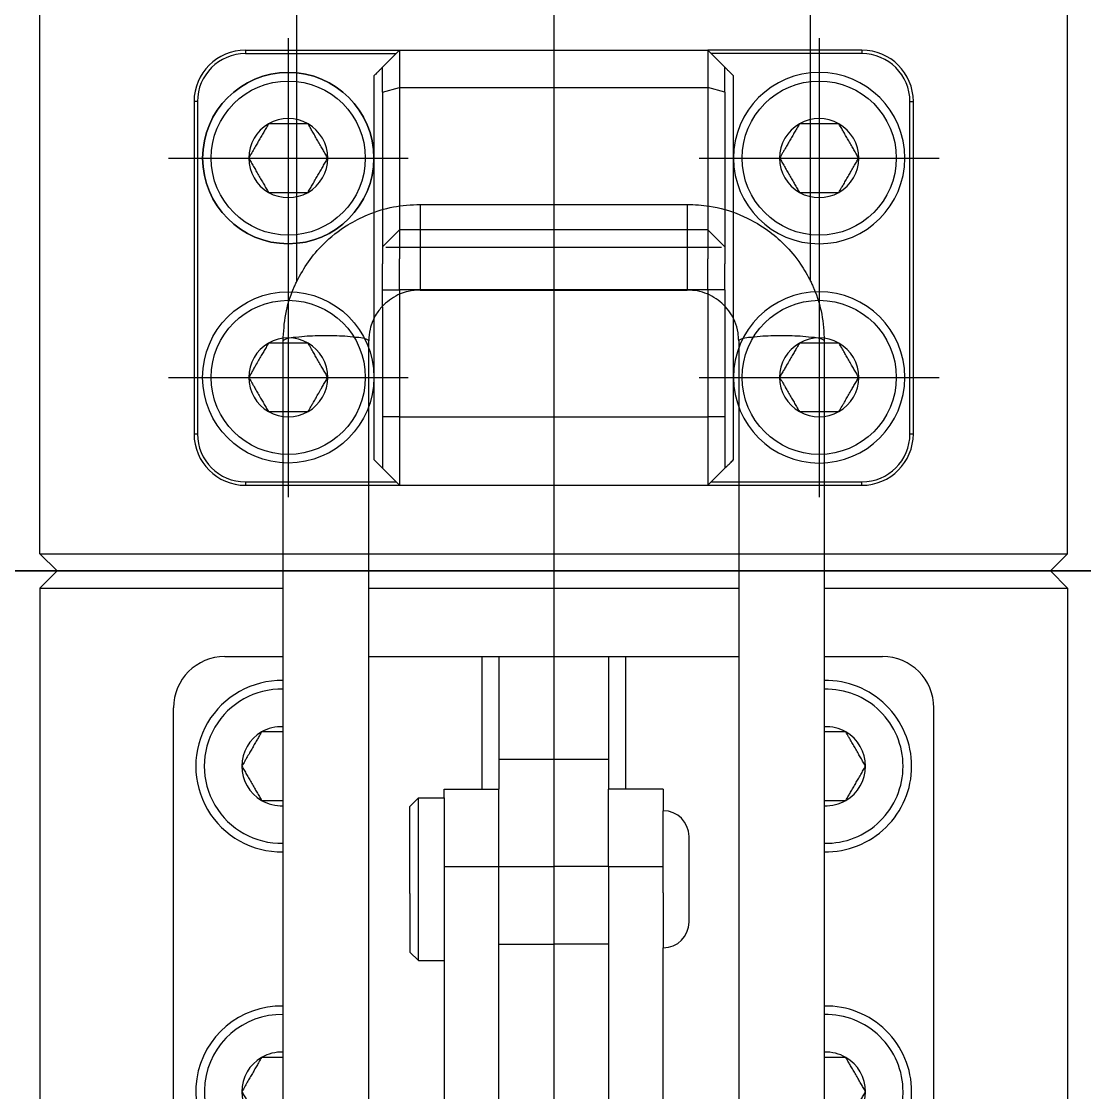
# Model space of a CAD drawing. Header units: millimetres. Extents: x -73584 to -37571, y -61249 to -50748.
# Drawn here: x -50565.4 to -50503.3, y -54391.2 to -54328.7 of the extents above; entities that cross this region are included whole.
import ezdxf

# ---------------------------------------------------------------- set-up
doc = ezdxf.new("R2010")
doc.units = ezdxf.units.MM
doc.header["$LTSCALE"] = 200
doc.linetypes.add('DOT_CENTER', pattern=[14, 12, -1, 0, -1])
doc.layers.add('1', color=7, linetype='Continuous')
doc.layers.add('DIM', color=3, linetype='Continuous')

# ---------------------------------------------------------------- blocks, each defined once
blk = doc.blocks.new('*U93')
at = {"layer": 'DIM', "color": 0}
blk.add_lwpolyline([(-250, -250), (250, -250), (250, 250), (-250, 250)], close=True, dxfattribs=at)
blk = doc.blocks.new('*U94')
at = {"layer": 'DIM', "color": 0, "linetype": 'ByBlock', "lineweight": -2, "transparency": 16777216}
for p in [(4000, 1000), (4000, 500)]:
    blk.add_blockref('*U93', p, dxfattribs=at)
blk = doc.blocks.new('LOW-HEAD-SOCKET-CAP-SCREW_DIN-7984_M6x10_A2-70_STAINLESS-STEEL_4__1', base_point=(-471.1, -40.17))
at = {"color": 7, "linetype": 'Continuous'}
for start, end in [(90, 270), (270, 90)]:
    blk.add_arc((-466.1, -35.17), 5, start, end, dxfattribs=at)
at = {"layer": '1', "color": 1, "linetype": 'DOT_CENTER'}
for p, q in [((-466.1, -28.17), (-466.1, -42.17)), ((-459.1, -35.17), (-473.1, -35.17))]:
    blk.add_line(p, q, dxfattribs=at)
blk = doc.blocks.new('LOW-HEAD-SOCKET-CAP-SCREW_DIN-7984_M6x10_A2-70_STAINLESS-STEEL__2', base_point=(-483.9, -40.17))
at = {"color": 7, "linetype": 'Continuous'}
for start, end in [(90, 270), (270, 90)]:
    blk.add_arc((-478.9, -35.17), 5, start, end, dxfattribs=at)
at = {"layer": '1', "color": 1, "linetype": 'DOT_CENTER'}
for p, q in [((-478.9, -28.17), (-478.9, -42.17)), ((-471.9, -35.17), (-485.9, -35.17))]:
    blk.add_line(p, q, dxfattribs=at)
blk = doc.blocks.new('LOW-HEAD-SOCKET-CAP-SCREW_DIN-7984_M6x10_A2-70_STAINLESS-STEEL_3__3', base_point=(-483.9, -9.17))
at = {"color": 7, "linetype": 'Continuous'}
blk.add_circle((-478.9, -4.17), 5, dxfattribs=at)
at = {"layer": '1', "color": 1, "linetype": 'DOT_CENTER'}
for p, q in [((-478.9, 2.83), (-478.9, -11.17)), ((-471.9, -4.17), (-485.9, -4.17))]:
    blk.add_line(p, q, dxfattribs=at)
blk = doc.blocks.new('LOW-HEAD-SOCKET-CAP-SCREW_DIN-7984_M6x10_A2-70_STAINLESS-STEEL_2__4', base_point=(-471.1, -9.17))
at = {"color": 7, "linetype": 'Continuous'}
blk.add_circle((-466.1, -4.17), 5, dxfattribs=at)
at = {"layer": '1', "color": 1, "linetype": 'DOT_CENTER'}
for p, q in [((-466.1, 2.83), (-466.1, -11.17)), ((-459.1, -4.17), (-473.1, -4.17))]:
    blk.add_line(p, q, dxfattribs=at)
blk = doc.blocks.new('23-D0469-A_CLAMP-HOOK_Absen-M2_9__5', base_point=(-485.2, -40.67))
at = {"color": 7, "linetype": 'Continuous'}
for p, q in [((-462.8, 1.33), (-482.2, 1.33)), ((-485.2, -1.67), (-485.2, -10.67)), ((-459.8, -1.67), (-459.8, -10.67)), ((-474.8, -9.67), (-474.39, -9.67)), ((-474.39, -9.67), (-473.789, -9.67)), ((-473.789, -9.67), (-472.265, -9.67)), ((-471.581, -9.67), (-472.265, -9.67)), ((-471.289, -9.67), (-471.581, -9.67)), ((-471.289, -9.67), (-470.289, -10.67)), ((-485.2, -10.67), (-485.2, -28.67)), ((-473.8, -10.67), (-473.789, -10.67)), ((-473.789, -10.67), (-473.507, -10.67)), ((-473.507, -10.67), (-471.989, -10.67)), ((-470.698, -10.67), (-471.989, -10.67)), ((-470.289, -10.67), (-470.698, -10.67)), ((-470.289, -28.67), (-470.289, -10.67)), ((-459.8, -10.67), (-459.8, -28.67)), ((-485.2, -28.67), (-485.2, -37.67)), ((-473.789, -28.67), (-473.8, -28.67)), ((-473.789, -28.67), (-473.507, -28.67)), ((-473.507, -28.67), (-471.989, -28.67)), ((-470.698, -28.67), (-471.989, -28.67)), ((-471.289, -29.67), (-470.289, -28.67)), ((-470.289, -28.67), (-470.698, -28.67)), ((-459.8, -37.67), (-459.8, -28.67)), ((-474.39, -29.67), (-474.8, -29.67)), ((-473.789, -29.67), (-474.39, -29.67)), ((-473.789, -29.67), (-472.265, -29.67)), ((-471.581, -29.67), (-472.265, -29.67)), ((-471.289, -29.67), (-471.581, -29.67)), ((-482.2, -40.67), (-462.8, -40.67))]:
    blk.add_line(p, q, dxfattribs=at)
at = {"color": 140, "linetype": 'Continuous'}
for p, q in [((-482.2, 1.33), (-482.2, 1.13)), ((-462.8, 1.13), (-462.8, 1.33)), ((-485, -1.67), (-485.2, -1.67)), ((-459.8, -1.67), (-460, -1.67)), ((-485.2, -37.67), (-485, -37.67)), ((-459.8, -37.67), (-460, -37.67)), ((-482.2, -40.47), (-482.2, -40.67)), ((-462.8, -40.47), (-462.8, -40.67))]:
    blk.add_line(p, q, dxfattribs=at)
at = {"color": 7, "linetype": 'Continuous'}
for centre, start, end in [((-482.2, -1.67), 90, 180), ((-462.8, -1.67), 0, 90), ((-482.2, -37.67), 180, 270), ((-462.8, -37.67), 270, 0)]:
    blk.add_arc(centre, 3, start, end, dxfattribs=at)
blk = doc.blocks.new('PH_23-CLAMP-HOOK_2__6', base_point=(-485.2, -40.67))
for name, p in [('LOW-HEAD-SOCKET-CAP-SCREW_DIN-7984_M6x10_A2-70_STAINLESS-STEEL_3__3', (-483.9, -9.17)), ('LOW-HEAD-SOCKET-CAP-SCREW_DIN-7984_M6x10_A2-70_STAINLESS-STEEL_2__4', (-471.1, -9.17)), ('23-D0469-A_CLAMP-HOOK_Absen-M2_9__5', (-485.2, -40.67)), ('LOW-HEAD-SOCKET-CAP-SCREW_DIN-7984_M6x10_A2-70_STAINLESS-STEEL__2', (-483.9, -40.17)), ('LOW-HEAD-SOCKET-CAP-SCREW_DIN-7984_M6x10_A2-70_STAINLESS-STEEL_4__1', (-471.1, -40.17))]:
    blk.add_blockref(name, p)
blk = doc.blocks.new('LOW-HEAD-SOCKET-CAP-SCREW_DIN-7984_M6x10_A2-70_STAINLESS-STEEL_4__8', base_point=(235.305, -113.617))
at = {"color": 7, "linetype": 'Continuous'}
blk.add_line((235.305, -113.617), (244.805, -113.617), dxfattribs=at)
blk = doc.blocks.new('LOW-HEAD-SOCKET-CAP-SCREW_DIN-7984_M6x10_A2-70_STAINLESS-STEEL_3__9', base_point=(493.4, -3.87))
at = {"color": 7, "linetype": 'Continuous'}
blk.add_arc((498.4, -3.77), 5, 358.85401, 181.14599, dxfattribs=at)
blk = doc.blocks.new('LOW-HEAD-SOCKET-CAP-SCREW_DIN-7984_M6x10_A2-70_STAINLESS-STEEL__10', base_point=(493.4, -40.57))
at = {"color": 7, "linetype": 'Continuous'}
for start, end in [(178.85401, 270), (270, 1.14599)]:
    blk.add_arc((498.4, -35.57), 5, start, end, dxfattribs=at)
blk = doc.blocks.new('LOW-HEAD-SOCKET-CAP-SCREW_DIN-7984_M6x10_A2-70_STAINLESS-STEEL_2__11', base_point=(474.6, -40.57))
at = {"color": 7, "linetype": 'Continuous'}
for start, end in [(270, 1.14599), (196.26021, 270)]:
    blk.add_arc((479.4, -35.57), 5, start, end, dxfattribs=at)
blk = doc.blocks.new('DEFAULT__19', base_point=(487.05, -27.57))
at = {"color": 7, "linetype": 'Continuous'}
for p, q in [((489.3, -11.77), (490.865, -11.77)), ((490.865, -11.77), (492.292, -11.77)), ((492.292, -11.77), (494.3, -11.77)), ((489.4, -13.27), (487.8, -13.27)), ((490.865, -13.27), (489.4, -13.27)), ((491.811, -13.27), (490.865, -13.27)), ((492.52, -13.27), (491.811, -13.27)), ((492.587, -13.27), (492.52, -13.27)), ((494.2, -13.27), (492.587, -13.27)), ((495.8, -13.27), (494.2, -13.27)), ((487.05, -26.07), (487.8, -26.07)), ((489.4, -26.07), (487.8, -26.07)), ((491.013, -26.07), (489.4, -26.07)), ((491.013, -26.07), (491.811, -26.07)), ((491.811, -26.07), (492.52, -26.07)), ((492.52, -26.07), (492.735, -26.07)), ((492.735, -26.07), (494.2, -26.07)), ((494.2, -26.07), (495.8, -26.07)), ((496.55, -26.07), (495.8, -26.07)), ((489.3, -27.57), (491.308, -27.57)), ((491.308, -27.57), (494.3, -27.57))]:
    blk.add_line(p, q, dxfattribs=at)
blk = doc.blocks.new('DEFAULT_8__20', base_point=(433.2, -26.07))
at = {"color": 7, "linetype": 'Continuous'}
for p, q in [((487.05, -13.27), (476.072, -13.27)), ((487.8, -13.27), (487.05, -13.27)), ((489.4, -13.27), (487.8, -13.27)), ((490.865, -13.27), (489.4, -13.27)), ((491.811, -13.27), (490.865, -13.27)), ((492.52, -13.27), (491.811, -13.27)), ((492.587, -13.27), (492.52, -13.27)), ((494.2, -13.27), (492.587, -13.27)), ((495.8, -13.27), (494.2, -13.27)), ((496.55, -13.27), (495.8, -13.27)), ((496.55, -13.27), (497.05, -13.27)), ((497.05, -13.27), (497.05, -16.47)), ((476.072, -16.47), (488.005, -16.47)), ((488.005, -16.47), (489.4, -16.47)), ((489.4, -16.47), (491.811, -16.47)), ((491.811, -16.47), (492.52, -16.47)), ((492.52, -16.47), (492.542, -16.47)), ((492.542, -16.47), (494.2, -16.47)), ((494.2, -16.47), (497.05, -16.47)), ((488.005, -22.87), (476.072, -22.87)), ((489.4, -22.87), (488.005, -22.87)), ((491.811, -22.87), (489.4, -22.87)), ((492.52, -22.87), (491.811, -22.87)), ((492.52, -22.87), (492.542, -22.87)), ((492.542, -22.87), (494.2, -22.87)), ((494.2, -22.87), (497.05, -22.87)), ((497.05, -26.07), (497.05, -22.87)), ((476.072, -26.07), (487.05, -26.07)), ((487.05, -26.07), (487.8, -26.07)), ((489.4, -26.07), (487.8, -26.07)), ((491.013, -26.07), (489.4, -26.07)), ((491.013, -26.07), (491.811, -26.07)), ((491.811, -26.07), (492.52, -26.07)), ((492.52, -26.07), (492.735, -26.07)), ((492.735, -26.07), (494.2, -26.07)), ((494.2, -26.07), (495.8, -26.07)), ((496.55, -26.07), (495.8, -26.07)), ((497.05, -26.07), (496.55, -26.07))]:
    blk.add_line(p, q, dxfattribs=at)
blk = doc.blocks.new('DEFAULT_9__21', base_point=(465.1, -41.87))
at = {"color": 7, "linetype": 'Continuous'}
for p, q in [((465.1, 2.53), (465.1, 1.08)), ((465.1, 2.53), (468.3, 2.53)), ((469.3, 2.53), (468.3, 2.53)), ((469.3, 2.53), (501.8, 2.53)), ((504.8, -0.47), (504.8, -3.87)), ((504.8, -8.87), (504.8, -15.47)), ((504.8, -15.47), (504.8, -16.47)), ((471.8, -16.47), (471.8, -19.549)), ((504.8, -16.47), (504.8, -19.67)), ((471.8, -22.87), (471.8, -19.791)), ((504.8, -19.67), (504.8, -22.87)), ((504.8, -22.87), (504.8, -23.87)), ((504.8, -23.87), (504.8, -30.47)), ((504.8, -35.47), (504.8, -38.87)), ((465.1, -41.87), (465.1, -40.42)), ((465.1, -41.87), (468.3, -41.87)), ((469.3, -41.87), (468.3, -41.87)), ((469.3, -41.87), (501.8, -41.87))]:
    blk.add_line(p, q, dxfattribs=at)
at = {"color": 140, "linetype": 'Continuous'}
for p, q in [((469.3, 2.53), (469.3, 1.08)), ((504.8, -15.47), (497.05, -15.47)), ((489.4, -19.67), (488.005, -19.67)), ((492.542, -19.67), (489.4, -19.67)), ((504.8, -23.87), (497.05, -23.87)), ((469.3, -41.87), (469.3, -40.42))]:
    blk.add_line(p, q, dxfattribs=at)
at = {"color": 7, "linetype": 'Continuous'}
for centre, radius, start, end in [((501.8, -0.47), 3, 0, 90), ((472.667, -16.495), 3.175, 254.14623, 269.96254), ((472.667, -22.845), 3.175, 90.03746, 105.85377), ((501.8, -38.87), 3, 270, 0)]:
    blk.add_arc(centre, radius, start, end, dxfattribs=at)
blk = doc.blocks.new('DEFAULT_6__22', base_point=(444.092, -35.47))
at = {"color": 7, "linetype": 'Continuous'}
for p, q in [((477.4, -3.87), (481.4, -3.87)), ((481.4, -3.87), (481.898, -3.87)), ((481.898, -3.87), (482.749, -3.87)), ((482.749, -3.87), (484.399, -3.87)), ((484.399, -3.87), (493.401, -3.87)), ((493.401, -3.87), (495.051, -3.87)), ((495.051, -3.87), (495.902, -3.87)), ((495.902, -3.87), (496.4, -3.87)), ((496.4, -3.87), (500.4, -3.87)), ((500.4, -3.87), (500.898, -3.87)), ((500.898, -3.87), (501.749, -3.87)), ((501.749, -3.87), (503.399, -3.87)), ((503.399, -3.87), (504.8, -3.87)), ((504.8, -3.87), (509.8, -3.87)), ((509.8, -3.87), (523.237, -3.87)), ((475.146, -8.87), (504.8, -8.87)), ((504.8, -8.87), (509.8, -8.87)), ((509.8, -8.87), (523.237, -8.87)), ((526.2, -11.87), (526.2, -27.47)), ((531.2, -11.87), (531.2, -27.47)), ((504.8, -30.47), (475.146, -30.47)), ((523.237, -30.47), (504.8, -30.47)), ((481.4, -35.47), (477.4, -35.47)), ((481.898, -35.47), (481.4, -35.47)), ((482.749, -35.47), (481.898, -35.47)), ((484.399, -35.47), (482.749, -35.47)), ((493.401, -35.47), (484.399, -35.47)), ((495.051, -35.47), (493.401, -35.47)), ((495.902, -35.47), (495.051, -35.47)), ((496.4, -35.47), (495.902, -35.47)), ((500.4, -35.47), (496.4, -35.47)), ((500.898, -35.47), (500.4, -35.47)), ((501.749, -35.47), (500.898, -35.47)), ((503.399, -35.47), (501.749, -35.47)), ((504.8, -35.47), (503.399, -35.47)), ((509.82, -35.47), (504.8, -35.47)), ((523.237, -35.47), (509.82, -35.47))]:
    blk.add_line(p, q, dxfattribs=at)
at = {"color": 140, "linetype": 'Continuous'}
for p, q in [((528.988, -11.87), (526.2, -11.87)), ((531.2, -11.87), (528.988, -11.87)), ((528.988, -27.47), (526.2, -27.47)), ((531.2, -27.47), (528.988, -27.47))]:
    blk.add_line(p, q, dxfattribs=at)
at = {"color": 7, "linetype": 'Continuous'}
for points in [[(523.237, -3.87), (524.787, -4.023), (526.278, -4.476), (526.494, -4.57), (526.708, -4.67)], [(526.708, -4.67), (527.848, -5.348), (528.861, -6.207), (530.005, -7.654), (530.591, -8.802), (531.046, -10.306), (531.2, -11.87)], [(526.2, -11.87), (526.119, -11.175), (525.97, -10.712), (525.693, -10.193), (525.321, -9.738), (524.786, -9.313), (524.361, -9.094), (523.909, -8.948), (523.237, -8.87)], [(523.237, -30.47), (523.709, -30.432), (524.361, -30.246), (524.872, -29.972), (525.321, -29.602), (525.693, -29.147), (525.97, -28.628), (526.142, -28.061), (526.2, -27.47)], [(531.2, -27.47), (531.096, -28.758), (530.591, -30.538), (529.694, -32.151), (528.861, -33.134), (527.715, -34.085), (526.708, -34.67)], [(526.708, -34.67), (526.48, -34.777), (526.278, -34.864), (524.787, -35.317), (523.237, -35.47)]]:
    blk.add_spline(points, degree=3, dxfattribs=at)
at = {"layer": '1', "color": 1, "linetype": 'DOT_CENTER'}
blk.add_line((528.7, -9.87), (528.7, -29.47), dxfattribs=at)
blk = doc.blocks.new('23-B0027-A_CLAMP-HS-431-STAINLESS-STEEL__23', base_point=(384.47, -41.87))
for name, p in [('DEFAULT_9__21', (465.1, -41.87)), ('DEFAULT_6__22', (444.092, -35.47)), ('DEFAULT__19', (487.05, -27.57)), ('DEFAULT_8__20', (433.2, -26.07))]:
    blk.add_blockref(name, p)
blk = doc.blocks.new('23-A0267-A_CLAMP_STACKING_Absen_2__24', base_point=(384.47, -41.87))
for name, p in [('23-B0027-A_CLAMP-HS-431-STAINLESS-STEEL__23', (384.47, -41.87)), ('LOW-HEAD-SOCKET-CAP-SCREW_DIN-7984_M6x10_A2-70_STAINLESS-STEEL_3__9', (493.4, -3.87)), ('LOW-HEAD-SOCKET-CAP-SCREW_DIN-7984_M6x10_A2-70_STAINLESS-STEEL_4__8', (474.6, -3.87)), ('LOW-HEAD-SOCKET-CAP-SCREW_DIN-7984_M6x10_A2-70_STAINLESS-STEEL_2__11', (474.6, -40.57)), ('LOW-HEAD-SOCKET-CAP-SCREW_DIN-7984_M6x10_A2-70_STAINLESS-STEEL__10', (493.4, -40.57))]:
    blk.add_blockref(name, p)
blk = doc.blocks.new('23-D0472-A_BACK-LADDER_STACKING_Absen__30', base_point=(-490.2, -49.67))
at = {"color": 7, "linetype": 'Continuous'}
for p, q in [((-490.2, 9.33), (-489.2, 10.33)), ((-489.2, 10.33), (-454.2, 10.33)), ((-489.2, 10.33), (-489.2, -49.67)), ((-490.2, 9.33), (-490.2, -48.67)), ((-490.2, -48.67), (-489.2, -49.67)), ((-489.2, -49.67), (-454.2, -49.67))]:
    blk.add_line(p, q, dxfattribs=at)
at = {"layer": '1', "color": 1, "linetype": 'DOT_CENTER'}
blk.add_line((511.8, -19.67), (-492.2, -19.67), dxfattribs=at)
blk = doc.blocks.new('23-D0471-A_MALE-KINGPIN_STACKING_Absen__31', base_point=(459.8, -49.67))
at = {"color": 7, "linetype": 'Continuous'}
for p, q in [((508.8, 10.33), (460.8, 10.33)), ((509.8, 9.33), (508.8, 10.33)), ((508.8, 10.33), (508.8, -3.87)), ((509.8, 9.33), (509.8, -3.67)), ((509.8, -3.67), (509.8, -3.87)), ((526.708, -4.67), (557.121, -4.67)), ((508.8, -8.87), (508.8, -19.67)), ((509.8, -8.87), (509.8, -19.67)), ((508.8, -19.67), (508.8, -30.47)), ((509.8, -19.67), (509.8, -30.47)), ((526.708, -34.67), (557.121, -34.67)), ((508.8, -35.47), (508.8, -49.67)), ((509.8, -35.47), (509.8, -35.67)), ((509.8, -35.67), (509.8, -48.67)), ((509.8, -48.67), (508.8, -49.67)), ((508.8, -49.67), (460.8, -49.67))]:
    blk.add_line(p, q, dxfattribs=at)
at = {"color": 140, "linetype": 'Continuous'}
blk.add_line((510.8, -8.87), (510.8, -30.47), dxfattribs=at)
at = {"color": 7, "linetype": 'Continuous'}
for centre, start, end in [((510.8, -3.67), 180, 191.53696), ((510.8, -35.67), 168.46304, 180)]:
    blk.add_arc(centre, 1, start, end, dxfattribs=at)
blk = doc.blocks.new('PH_23_LADDER-1m-KOLOM_STACKING_Absen__32', base_point=(-490.2, -49.67))
for name, p in [('23-D0472-A_BACK-LADDER_STACKING_Absen__30', (-490.2, -49.67)), ('23-D0471-A_MALE-KINGPIN_STACKING_Absen__31', (459.8, -49.67))]:
    blk.add_blockref(name, p)
blk = doc.blocks.new('23-A0235-B_WELDING-ASSEMBLY_LADDER-1m_STACKING_Absen__41', base_point=(-490.2, -49.67))
blk.add_blockref('PH_23_LADDER-1m-KOLOM_STACKING_Absen__32', (-490.2, -49.67))
blk = doc.blocks.new('LOW-HEAD-SOCKET-CAP-SCREW_DIN-7984_M6x10_A2-70_STAINLESS-STEEL_2__43', base_point=(474.6, -3.87))
at = {"color": 7, "linetype": 'Continuous'}
for radius, start, end in [(5, 358.85401, 163.7398), (2.309, 90, 150), (2.309, 30, 90), (2.309, 150, 182.48176), (2.309, 357.51824, 30)]:
    blk.add_arc((479.4, -3.77), radius, start, end, dxfattribs=at)
at = {"color": 140, "linetype": 'Continuous'}
blk.add_arc((479.4, -3.77), 4.5, 358.72666, 167.89108, dxfattribs=at)
at = {"color": 7, "linetype": 'Continuous'}
for points in [[(479.4, -1.461), (479.163, -1.597), (478.918, -1.739), (478.662, -1.887), (478.4, -2.038), (478.127, -2.195), (477.883, -2.337), (477.626, -2.485), (477.4, -2.615)], [(481.4, -2.615), (481.127, -2.458), (480.918, -2.337), (480.661, -2.189), (480.4, -2.038), (480.155, -1.897), (479.883, -1.739), (479.702, -1.635), (479.4, -1.461)], [(477.4, -2.615), (477.4, -2.867), (477.4, -3.172), (477.4, -3.305), (477.4, -3.512), (477.4, -3.77), (477.4, -3.819), (477.4, -3.87)], [(481.4, -3.87), (481.4, -3.82), (481.4, -3.77), (481.4, -3.442), (481.4, -3.173), (481.4, -3.048), (481.4, -2.861), (481.4, -2.615)]]:
    blk.add_spline(points, degree=3, dxfattribs=at)
blk = doc.blocks.new('LOW-HEAD-SOCKET-CAP-SCREW_DIN-7984_M6x10_A2-70_STAINLESS-STEEL__44', base_point=(493.4, -3.87))
at = {"color": 7, "linetype": 'Continuous'}
for radius, start, end in [(5, 358.85401, 181.14599), (2.309, 90, 150), (2.309, 30, 90), (2.309, 150, 182.48176), (2.309, 357.51824, 30)]:
    blk.add_arc((498.4, -3.77), radius, start, end, dxfattribs=at)
at = {"color": 140, "linetype": 'Continuous'}
blk.add_arc((498.4, -3.77), 4.5, 358.72666, 181.27334, dxfattribs=at)
at = {"color": 7, "linetype": 'Continuous'}
for points in [[(498.4, -1.461), (498.17, -1.593), (497.918, -1.739), (497.662, -1.887), (497.4, -2.038), (497.122, -2.198), (496.883, -2.337), (496.63, -2.483), (496.4, -2.615)], [(500.4, -2.615), (500.125, -2.456), (499.918, -2.337), (499.66, -2.188), (499.4, -2.038), (499.162, -1.9), (498.883, -1.739), (498.7, -1.634), (498.4, -1.461)], [(496.4, -2.615), (496.4, -2.867), (496.4, -3.172), (496.4, -3.305), (496.4, -3.512), (496.4, -3.77), (496.4, -3.819), (496.4, -3.87)], [(500.4, -3.87), (500.4, -3.82), (500.4, -3.77), (500.4, -3.442), (500.4, -3.173), (500.4, -3.048), (500.4, -2.861), (500.4, -2.615)]]:
    blk.add_spline(points, degree=3, dxfattribs=at)
blk = doc.blocks.new('LOW-HEAD-SOCKET-CAP-SCREW_DIN-7984_M6x10_A2-70_STAINLESS-STEEL_4__45', base_point=(474.6, -40.57))
at = {"color": 7, "linetype": 'Continuous'}
for radius, start, end in [(2.309, 177.51824, 210), (5, 270, 1.14599), (2.309, 330, 2.48176), (2.309, 210, 270), (2.309, 270, 330), (5, 196.26021, 270)]:
    blk.add_arc((479.4, -35.57), radius, start, end, dxfattribs=at)
at = {"color": 140, "linetype": 'Continuous'}
for start, end in [(270, 1.27334), (192.10892, 270)]:
    blk.add_arc((479.4, -35.57), 4.5, start, end, dxfattribs=at)
at = {"color": 7, "linetype": 'Continuous'}
for points in [[(477.4, -35.47), (477.4, -35.52), (477.4, -35.57), (477.4, -35.836), (477.4, -36.167), (477.4, -36.471), (477.4, -36.725)], [(481.4, -36.725), (481.4, -36.455), (481.4, -36.168), (481.4, -35.878), (481.4, -35.57), (481.4, -35.52), (481.4, -35.47)], [(477.4, -36.725), (477.675, -36.883), (477.882, -37.003), (478.135, -37.149), (478.4, -37.302), (478.64, -37.441), (478.917, -37.601), (479.164, -37.743), (479.4, -37.879)], [(479.4, -37.879), (479.636, -37.743), (479.883, -37.601), (480.127, -37.46), (480.4, -37.302), (480.665, -37.149), (480.918, -37.003), (481.12, -36.886), (481.4, -36.725)]]:
    blk.add_spline(points, degree=3, dxfattribs=at)
blk = doc.blocks.new('LOW-HEAD-SOCKET-CAP-SCREW_DIN-7984_M6x10_A2-70_STAINLESS-STEEL_3__47', base_point=(493.4, -40.57))
at = {"color": 7, "linetype": 'Continuous'}
for radius, start, end in [(5, 178.85401, 270), (2.309, 177.51824, 210), (5, 270, 1.14599), (2.309, 330, 2.48176), (2.309, 210, 270), (2.309, 270, 330)]:
    blk.add_arc((498.4, -35.57), radius, start, end, dxfattribs=at)
at = {"color": 140, "linetype": 'Continuous'}
for start, end in [(178.72666, 270), (270, 1.27334)]:
    blk.add_arc((498.4, -35.57), 4.5, start, end, dxfattribs=at)
at = {"color": 7, "linetype": 'Continuous'}
for points in [[(496.4, -35.47), (496.4, -35.52), (496.4, -35.57), (496.4, -35.836), (496.4, -36.167), (496.4, -36.471), (496.4, -36.725)], [(500.4, -36.725), (500.4, -36.455), (500.4, -36.168), (500.4, -35.878), (500.4, -35.57), (500.4, -35.52), (500.4, -35.47)], [(496.4, -36.725), (496.672, -36.882), (496.882, -37.003), (497.136, -37.15), (497.4, -37.302), (497.64, -37.441), (497.917, -37.601), (498.164, -37.743), (498.4, -37.879)], [(498.4, -37.879), (498.636, -37.743), (498.883, -37.601), (499.128, -37.459), (499.4, -37.302), (499.665, -37.149), (499.918, -37.003), (500.122, -36.885), (500.4, -36.725)]]:
    blk.add_spline(points, degree=3, dxfattribs=at)
blk = doc.blocks.new('DEFAULT__54', base_point=(487.05, -27.57))
at = {"color": 7, "linetype": 'Continuous'}
for p, q in [((487.55, -11.27), (487.05, -11.77)), ((487.05, -11.77), (487.05, -13.27)), ((487.05, -11.77), (489.3, -11.77)), ((490.963, -11.27), (487.55, -11.27)), ((489.3, -11.77), (490.865, -11.77)), ((490.865, -11.77), (492.292, -11.77)), ((490.963, -11.27), (496.05, -11.27)), ((492.292, -11.77), (494.3, -11.77)), ((494.3, -11.77), (496.55, -11.77)), ((496.05, -11.27), (496.55, -11.77)), ((496.55, -11.77), (496.55, -13.27)), ((487.8, -13.27), (487.05, -13.27)), ((489.4, -13.27), (487.8, -13.27)), ((490.865, -13.27), (489.4, -13.27)), ((491.811, -13.27), (490.865, -13.27)), ((492.52, -13.27), (491.811, -13.27)), ((492.587, -13.27), (492.52, -13.27)), ((494.2, -13.27), (492.587, -13.27)), ((495.8, -13.27), (494.2, -13.27)), ((496.55, -13.27), (495.8, -13.27)), ((489.4, -26.07), (487.8, -26.07)), ((491.013, -26.07), (489.4, -26.07)), ((491.013, -26.07), (491.811, -26.07)), ((491.811, -26.07), (492.52, -26.07)), ((492.52, -26.07), (492.735, -26.07)), ((492.735, -26.07), (494.2, -26.07)), ((494.2, -26.07), (495.8, -26.07)), ((489.3, -27.57), (491.308, -27.57)), ((491.308, -27.57), (494.3, -27.57))]:
    blk.add_line(p, q, dxfattribs=at)
for centre, start, end in [((489.3, -26.07), 180, 270), ((494.3, -26.07), 270, 0)]:
    blk.add_arc(centre, 1.5, start, end, dxfattribs=at)
blk = doc.blocks.new('DEFAULT_8__55', base_point=(430.535, -26.07))
at = {"color": 7, "linetype": 'Continuous'}
for p, q in [((487.05, -13.27), (476.072, -13.27)), ((487.8, -13.27), (487.05, -13.27)), ((489.4, -13.27), (487.8, -13.27)), ((490.865, -13.27), (489.4, -13.27)), ((491.811, -13.27), (490.865, -13.27)), ((492.52, -13.27), (491.811, -13.27)), ((492.587, -13.27), (492.52, -13.27)), ((494.2, -13.27), (492.587, -13.27)), ((495.8, -13.27), (494.2, -13.27)), ((496.55, -13.27), (495.8, -13.27)), ((496.55, -13.27), (497.05, -13.27)), ((497.05, -13.27), (497.05, -16.47)), ((476.072, -16.47), (488.005, -16.47)), ((488.005, -16.47), (489.4, -16.47)), ((489.4, -16.47), (491.811, -16.47)), ((491.811, -16.47), (492.52, -16.47)), ((492.52, -16.47), (492.542, -16.47)), ((492.542, -16.47), (494.2, -16.47)), ((494.2, -16.47), (497.05, -16.47)), ((488.005, -22.87), (476.072, -22.87)), ((489.4, -22.87), (488.005, -22.87)), ((491.811, -22.87), (489.4, -22.87)), ((492.52, -22.87), (491.811, -22.87)), ((492.52, -22.87), (492.542, -22.87)), ((492.542, -22.87), (494.2, -22.87)), ((494.2, -22.87), (497.05, -22.87)), ((497.05, -26.07), (497.05, -22.87)), ((476.072, -26.07), (487.05, -26.07)), ((487.05, -26.07), (487.8, -26.07)), ((489.4, -26.07), (487.8, -26.07)), ((491.013, -26.07), (489.4, -26.07)), ((491.013, -26.07), (491.811, -26.07)), ((491.811, -26.07), (492.52, -26.07)), ((492.52, -26.07), (492.735, -26.07)), ((492.735, -26.07), (494.2, -26.07)), ((494.2, -26.07), (495.8, -26.07)), ((496.55, -26.07), (495.8, -26.07)), ((497.05, -26.07), (496.55, -26.07))]:
    blk.add_line(p, q, dxfattribs=at)
at = {"color": 140, "linetype": 'Continuous'}
for p, q in [((492.52, -16.47), (492.52, -13.27)), ((492.52, -26.07), (492.52, -22.87))]:
    blk.add_line(p, q, dxfattribs=at)
blk = doc.blocks.new('DEFAULT_9__56', base_point=(465.1, -41.87))
at = {"color": 7, "linetype": 'Continuous'}
for p, q in [((465.1, 2.53), (465.1, 1.08)), ((465.1, 2.53), (468.3, 2.53)), ((469.3, 2.53), (468.3, 2.53)), ((468.3, 2.53), (468.3, 1.08)), ((469.3, 2.53), (501.8, 2.53)), ((504.8, -0.47), (504.8, -3.87)), ((504.8, -8.87), (504.8, -15.47)), ((504.8, -15.47), (504.8, -16.47)), ((471.8, -16.47), (471.8, -19.549)), ((476.072, -16.47), (472.665, -16.47)), ((476.072, -16.47), (488.005, -16.47)), ((488.005, -16.47), (489.4, -16.47)), ((489.4, -16.47), (491.811, -16.47)), ((491.811, -16.47), (492.52, -16.47)), ((492.52, -16.47), (492.542, -16.47)), ((492.542, -16.47), (494.2, -16.47)), ((494.2, -16.47), (497.05, -16.47)), ((498.8, -16.47), (497.05, -16.47)), ((504.8, -16.47), (498.8, -16.47)), ((504.8, -16.47), (504.8, -19.67)), ((471.8, -22.87), (471.8, -19.791)), ((504.8, -19.67), (504.8, -22.87)), ((476.072, -22.87), (472.665, -22.87)), ((488.005, -22.87), (476.072, -22.87)), ((489.4, -22.87), (488.005, -22.87)), ((491.811, -22.87), (489.4, -22.87)), ((492.52, -22.87), (491.811, -22.87)), ((492.52, -22.87), (492.542, -22.87)), ((492.542, -22.87), (494.2, -22.87)), ((494.2, -22.87), (497.05, -22.87)), ((498.8, -22.87), (497.05, -22.87)), ((504.8, -22.87), (498.8, -22.87)), ((504.8, -22.87), (504.8, -23.87)), ((504.8, -23.87), (504.8, -30.47)), ((504.8, -35.47), (504.8, -38.87)), ((465.1, -41.87), (465.1, -40.42)), ((468.3, -41.87), (468.3, -40.42)), ((465.1, -41.87), (468.3, -41.87)), ((469.3, -41.87), (468.3, -41.87)), ((469.3, -41.87), (501.8, -41.87))]:
    blk.add_line(p, q, dxfattribs=at)
at = {"color": 140, "linetype": 'Continuous'}
for p, q in [((469.3, 2.53), (469.3, 1.08)), ((504.8, -15.47), (497.05, -15.47)), ((488.005, -16.47), (488.005, -19.67)), ((492.542, -16.47), (492.542, -19.67)), ((498.8, -22.87), (498.8, -16.47)), ((489.4, -19.67), (488.005, -19.67)), ((488.005, -22.87), (488.005, -19.67)), ((492.542, -19.67), (489.4, -19.67)), ((492.542, -22.87), (492.542, -19.67)), ((504.8, -23.87), (497.05, -23.87)), ((469.3, -41.87), (469.3, -40.42))]:
    blk.add_line(p, q, dxfattribs=at)
at = {"color": 7, "linetype": 'Continuous'}
for centre, radius, start, end in [((501.8, -0.47), 3, 0, 90), ((472.667, -16.495), 3.175, 254.14623, 269.96254), ((472.667, -22.845), 3.175, 90.03746, 105.85377), ((501.8, -38.87), 3, 270, 0)]:
    blk.add_arc(centre, radius, start, end, dxfattribs=at)
blk = doc.blocks.new('DEFAULT_6__57', base_point=(444.092, -35.47))
at = {"color": 7, "linetype": 'Continuous'}
for p, q in [((477.4, -3.87), (481.4, -3.87)), ((481.4, -3.87), (481.898, -3.87)), ((481.898, -3.87), (482.749, -3.87)), ((482.749, -3.87), (484.399, -3.87)), ((484.399, -3.87), (493.401, -3.87)), ((493.401, -3.87), (495.051, -3.87)), ((495.051, -3.87), (495.902, -3.87)), ((495.902, -3.87), (496.4, -3.87)), ((496.4, -3.87), (500.4, -3.87)), ((500.4, -3.87), (500.898, -3.87)), ((500.898, -3.87), (501.749, -3.87)), ((501.749, -3.87), (503.399, -3.87)), ((503.399, -3.87), (504.8, -3.87)), ((504.8, -3.87), (509.8, -3.87)), ((509.8, -3.87), (523.237, -3.87)), ((475.146, -8.87), (504.8, -8.87)), ((504.8, -8.87), (509.8, -8.87)), ((509.8, -8.87), (523.237, -8.87)), ((526.2, -11.87), (526.2, -27.47)), ((531.2, -11.87), (531.2, -27.47)), ((504.8, -30.47), (475.146, -30.47)), ((523.237, -30.47), (504.8, -30.47)), ((481.4, -35.47), (477.4, -35.47)), ((481.898, -35.47), (481.4, -35.47)), ((482.749, -35.47), (481.898, -35.47)), ((484.399, -35.47), (482.749, -35.47)), ((493.401, -35.47), (484.399, -35.47)), ((495.051, -35.47), (493.401, -35.47)), ((495.902, -35.47), (495.051, -35.47)), ((496.4, -35.47), (495.902, -35.47)), ((500.4, -35.47), (496.4, -35.47)), ((500.898, -35.47), (500.4, -35.47)), ((501.749, -35.47), (500.898, -35.47)), ((503.399, -35.47), (501.749, -35.47)), ((504.8, -35.47), (503.399, -35.47)), ((509.82, -35.47), (504.8, -35.47)), ((523.237, -35.47), (509.82, -35.47))]:
    blk.add_line(p, q, dxfattribs=at)
at = {"color": 140, "linetype": 'Continuous'}
for p, q in [((528.988, -11.87), (526.2, -11.87)), ((531.2, -11.87), (528.988, -11.87)), ((528.988, -27.47), (526.2, -27.47)), ((531.2, -27.47), (528.988, -27.47))]:
    blk.add_line(p, q, dxfattribs=at)
for points in [[(523.237, -8.87), (523.335, -8.718), (523.421, -8.288), (523.486, -7.62), (523.524, -6.37), (523.486, -5.12), (523.421, -4.452), (523.335, -4.022), (523.237, -3.87)], [(523.237, -35.47), (523.335, -35.318), (523.421, -34.888), (523.486, -34.22), (523.524, -32.97), (523.486, -31.72), (523.421, -31.052), (523.335, -30.622), (523.237, -30.47)]]:
    blk.add_spline(points, degree=3, dxfattribs=at)
at = {"color": 7, "linetype": 'Continuous'}
for points in [[(523.237, -3.87), (524.787, -4.023), (526.278, -4.476), (526.494, -4.57), (526.708, -4.67)], [(526.708, -4.67), (527.848, -5.348), (528.861, -6.207), (530.005, -7.654), (530.591, -8.802), (531.046, -10.306), (531.2, -11.87)], [(526.2, -11.87), (526.119, -11.175), (525.97, -10.712), (525.693, -10.193), (525.321, -9.738), (524.786, -9.313), (524.361, -9.094), (523.909, -8.948), (523.237, -8.87)], [(523.237, -30.47), (523.709, -30.432), (524.361, -30.246), (524.872, -29.972), (525.321, -29.602), (525.693, -29.147), (525.97, -28.628), (526.142, -28.061), (526.2, -27.47)], [(531.2, -27.47), (531.096, -28.758), (530.591, -30.538), (529.694, -32.151), (528.861, -33.134), (527.715, -34.085), (526.708, -34.67)], [(526.708, -34.67), (526.48, -34.777), (526.278, -34.864), (524.787, -35.317), (523.237, -35.47)]]:
    blk.add_spline(points, degree=3, dxfattribs=at)
blk = doc.blocks.new('23-B0027-A_CLAMP-HS-431-STAINLESS-STEEL__58', base_point=(384.47, -41.87))
for name, p in [('DEFAULT_9__56', (465.1, -41.87)), ('DEFAULT_6__57', (444.092, -35.47)), ('DEFAULT__54', (487.05, -27.57)), ('DEFAULT_8__55', (430.535, -26.07))]:
    blk.add_blockref(name, p)
blk = doc.blocks.new('23-A0267-A_CLAMP_STACKING_Absen__59', base_point=(384.47, -41.87))
for name, p in [('23-B0027-A_CLAMP-HS-431-STAINLESS-STEEL__58', (384.47, -41.87)), ('LOW-HEAD-SOCKET-CAP-SCREW_DIN-7984_M6x10_A2-70_STAINLESS-STEEL_2__43', (474.6, -3.87)), ('LOW-HEAD-SOCKET-CAP-SCREW_DIN-7984_M6x10_A2-70_STAINLESS-STEEL__44', (493.4, -3.87)), ('LOW-HEAD-SOCKET-CAP-SCREW_DIN-7984_M6x10_A2-70_STAINLESS-STEEL_4__45', (474.6, -40.57)), ('LOW-HEAD-SOCKET-CAP-SCREW_DIN-7984_M6x10_A2-70_STAINLESS-STEEL_3__47', (493.4, -40.57))]:
    blk.add_blockref(name, p)
blk = doc.blocks.new('LOW-HEAD-SOCKET-CAP-SCREW_DIN-7984_M6x10_A2-70_STAINLESS-STEEL_2__60', base_point=(-471.1, -40.17))
at = {"color": 140, "linetype": 'Continuous'}
blk.add_circle((-466.1, -35.17), 4.5, dxfattribs=at)
at = {"color": 7, "linetype": 'Continuous'}
for radius, start, end in [(5, 90, 270), (5, 270, 90), (2.309, 90, 150), (2.309, 30, 90), (2.309, 150, 210), (2.309, 330, 30), (2.309, 210, 270), (2.309, 270, 330)]:
    blk.add_arc((-466.1, -35.17), radius, start, end, dxfattribs=at)
for points in [[(-466.1, -32.861), (-466.337, -32.997), (-466.582, -33.139), (-466.839, -33.287), (-467.1, -33.438), (-467.376, -33.597), (-467.617, -33.737), (-467.874, -33.885), (-468.1, -34.015)], [(-464.1, -34.015), (-464.371, -33.859), (-464.582, -33.737), (-464.84, -33.588), (-465.1, -33.438), (-465.342, -33.298), (-465.617, -33.139), (-465.799, -33.034), (-466.1, -32.861)], [(-468.1, -34.015), (-468.1, -34.256), (-468.1, -34.572), (-468.1, -34.848), (-468.1, -35.17), (-468.1, -35.436), (-468.1, -35.767), (-468.1, -36.071), (-468.1, -36.325)], [(-464.1, -36.325), (-464.1, -36.055), (-464.1, -35.768), (-464.1, -35.478), (-464.1, -35.17), (-464.1, -34.85), (-464.1, -34.573), (-464.1, -34.344), (-464.1, -34.015)], [(-468.1, -36.325), (-467.825, -36.483), (-467.618, -36.603), (-467.365, -36.749), (-467.1, -36.902), (-466.86, -37.041), (-466.583, -37.201), (-466.336, -37.343), (-466.1, -37.479)], [(-466.1, -37.479), (-465.864, -37.343), (-465.617, -37.201), (-465.373, -37.06), (-465.1, -36.902), (-464.835, -36.749), (-464.582, -36.603), (-464.38, -36.486), (-464.1, -36.325)]]:
    blk.add_spline(points, degree=3, dxfattribs=at)
at = {"layer": '1', "color": 1, "linetype": 'DOT_CENTER'}
for p, q in [((-466.1, -28.17), (-466.1, -42.17)), ((-459.1, -35.17), (-473.1, -35.17))]:
    blk.add_line(p, q, dxfattribs=at)
blk = doc.blocks.new('LOW-HEAD-SOCKET-CAP-SCREW_DIN-7984_M6x10_A2-70_STAINLESS-STEEL_3__61', base_point=(-483.9, -40.17))
at = {"color": 140, "linetype": 'Continuous'}
blk.add_circle((-478.9, -35.17), 4.5, dxfattribs=at)
at = {"color": 7, "linetype": 'Continuous'}
for radius, start, end in [(5, 90, 270), (5, 270, 90), (2.309, 90, 150), (2.309, 30, 90), (2.309, 150, 210), (2.309, 330, 30), (2.309, 210, 270), (2.309, 270, 330)]:
    blk.add_arc((-478.9, -35.17), radius, start, end, dxfattribs=at)
for points in [[(-478.9, -32.861), (-479.176, -33.02), (-479.382, -33.139), (-479.63, -33.282), (-479.9, -33.438), (-480.176, -33.597), (-480.417, -33.737), (-480.674, -33.885), (-480.9, -34.015)], [(-476.9, -34.015), (-477.171, -33.859), (-477.382, -33.737), (-477.624, -33.597), (-477.9, -33.438), (-478.195, -33.268), (-478.417, -33.139), (-478.631, -33.016), (-478.9, -32.861)], [(-480.9, -34.015), (-480.9, -34.33), (-480.9, -34.572), (-480.9, -34.851), (-480.9, -35.059), (-480.9, -35.17), (-480.9, -35.508), (-480.9, -35.767), (-480.9, -36.04), (-480.9, -36.325)], [(-476.9, -36.325), (-476.9, -36.102), (-476.9, -35.768), (-476.9, -35.464), (-476.9, -35.17), (-476.9, -34.896), (-476.9, -34.573), (-476.9, -34.336), (-476.9, -34.015)], [(-480.9, -36.325), (-480.585, -36.507), (-480.418, -36.603), (-480.157, -36.754), (-479.9, -36.902), (-479.612, -37.069), (-479.383, -37.201), (-479.136, -37.343), (-478.9, -37.479)], [(-478.9, -37.479), (-478.664, -37.343), (-478.417, -37.201), (-478.18, -37.064), (-477.9, -36.902), (-477.636, -36.749), (-477.382, -36.603), (-477.107, -36.444), (-476.9, -36.325)]]:
    blk.add_spline(points, degree=3, dxfattribs=at)
at = {"layer": '1', "color": 1, "linetype": 'DOT_CENTER'}
for p, q in [((-478.9, -28.17), (-478.9, -42.17)), ((-471.9, -35.17), (-485.9, -35.17))]:
    blk.add_line(p, q, dxfattribs=at)
blk = doc.blocks.new('LOW-HEAD-SOCKET-CAP-SCREW_DIN-7984_M6x10_A2-70_STAINLESS-STEEL_4__62', base_point=(-471.1, -9.17))
at = {"color": 140, "linetype": 'Continuous'}
blk.add_circle((-466.1, -4.17), 4.5, dxfattribs=at)
at = {"color": 7, "linetype": 'Continuous'}
for radius, start, end in [(5, 90, 270), (5, 270, 90), (2.309, 90, 150), (2.309, 30, 90), (2.309, 150, 210), (2.309, 330, 30), (2.309, 210, 270), (2.309, 270, 330)]:
    blk.add_arc((-466.1, -4.17), radius, start, end, dxfattribs=at)
for points in [[(-466.1, -1.861), (-466.337, -1.997), (-466.582, -2.139), (-466.838, -2.287), (-467.1, -2.438), (-467.372, -2.595), (-467.617, -2.737), (-467.874, -2.885), (-468.1, -3.015)], [(-464.1, -3.015), (-464.373, -2.858), (-464.582, -2.737), (-464.839, -2.589), (-465.1, -2.438), (-465.343, -2.298), (-465.617, -2.139), (-465.8, -2.034), (-466.1, -1.861)], [(-468.1, -3.015), (-468.1, -3.267), (-468.1, -3.572), (-468.1, -3.801), (-468.1, -4.17), (-468.1, -4.436), (-468.1, -4.767), (-468.1, -5.079), (-468.1, -5.325)], [(-464.1, -5.325), (-464.1, -5.058), (-464.1, -4.768), (-464.1, -4.479), (-464.1, -4.17), (-464.1, -3.842), (-464.1, -3.573), (-464.1, -3.362), (-464.1, -3.015)], [(-468.1, -5.325), (-467.859, -5.464), (-467.618, -5.603), (-467.365, -5.749), (-467.1, -5.902), (-466.848, -6.047), (-466.583, -6.201), (-466.336, -6.343), (-466.1, -6.479)], [(-466.1, -6.479), (-465.864, -6.343), (-465.617, -6.201), (-465.371, -6.059), (-465.1, -5.902), (-464.835, -5.749), (-464.582, -5.603), (-464.381, -5.487), (-464.1, -5.325)]]:
    blk.add_spline(points, degree=3, dxfattribs=at)
at = {"layer": '1', "color": 1, "linetype": 'DOT_CENTER'}
for p, q in [((-466.1, 2.83), (-466.1, -11.17)), ((-459.1, -4.17), (-473.1, -4.17))]:
    blk.add_line(p, q, dxfattribs=at)
blk = doc.blocks.new('23-D0469-A_CLAMP-HOOK_Absen-M2_9__63', base_point=(-485.2, -40.67))
at = {"color": 7, "linetype": 'Continuous'}
for p, q in [((-462.8, 1.33), (-482.2, 1.33)), ((-462.8, 1.13), (-482.2, 1.13)), ((-485.2, -1.67), (-485.2, -10.67)), ((-485, -1.67), (-485, -10.47)), ((-460, -1.67), (-460, -10.47)), ((-459.8, -1.67), (-459.8, -10.67)), ((-484.2, -9.67), (-485, -10.47)), ((-481.2, -9.67), (-484.2, -9.67)), ((-474.8, -9.67), (-481.2, -9.67)), ((-474.8, -9.67), (-474.39, -9.67)), ((-474.39, -9.67), (-473.789, -9.67)), ((-473.789, -9.67), (-472.265, -9.67)), ((-471.581, -9.67), (-472.265, -9.67)), ((-471.289, -9.67), (-471.581, -9.67)), ((-462.249, -9.67), (-471.289, -9.67)), ((-471.289, -9.67), (-470.289, -10.67)), ((-462.249, -9.67), (-460.8, -9.67)), ((-460.8, -9.67), (-460, -10.47)), ((-485, -10.47), (-485.2, -10.67)), ((-460, -10.47), (-459.8, -10.67)), ((-485.2, -10.67), (-485.2, -28.67)), ((-481.2, -10.67), (-485.2, -10.67)), ((-473.8, -10.67), (-481.2, -10.67)), ((-473.8, -10.67), (-473.789, -10.67)), ((-473.789, -10.67), (-473.507, -10.67)), ((-473.507, -10.67), (-471.989, -10.67)), ((-470.698, -10.67), (-471.989, -10.67)), ((-470.289, -10.67), (-470.698, -10.67)), ((-470.289, -28.67), (-470.289, -10.67)), ((-461.973, -10.67), (-470.289, -10.67)), ((-459.8, -10.67), (-461.973, -10.67)), ((-459.8, -10.67), (-459.8, -28.67)), ((-485.2, -28.67), (-485.2, -37.67)), ((-485, -28.87), (-485.2, -28.67)), ((-481.2, -28.67), (-485.2, -28.67)), ((-473.8, -28.67), (-481.2, -28.67)), ((-473.789, -28.67), (-473.8, -28.67)), ((-473.789, -28.67), (-473.507, -28.67)), ((-473.507, -28.67), (-471.989, -28.67)), ((-470.698, -28.67), (-471.989, -28.67)), ((-471.289, -29.67), (-470.289, -28.67)), ((-470.289, -28.67), (-470.698, -28.67)), ((-461.973, -28.67), (-470.289, -28.67)), ((-459.8, -28.67), (-461.973, -28.67)), ((-460, -28.87), (-459.8, -28.67)), ((-459.8, -37.67), (-459.8, -28.67)), ((-485, -28.87), (-485, -37.67)), ((-484.2, -29.67), (-485, -28.87)), ((-460.8, -29.67), (-460, -28.87)), ((-460, -37.67), (-460, -28.87)), ((-481.2, -29.67), (-484.2, -29.67)), ((-474.8, -29.67), (-481.2, -29.67)), ((-474.39, -29.67), (-474.8, -29.67)), ((-473.789, -29.67), (-474.39, -29.67)), ((-473.789, -29.67), (-472.265, -29.67)), ((-471.581, -29.67), (-472.265, -29.67)), ((-471.289, -29.67), (-471.581, -29.67)), ((-462.249, -29.67), (-471.289, -29.67)), ((-462.249, -29.67), (-460.8, -29.67)), ((-482.2, -40.47), (-462.8, -40.47)), ((-482.2, -40.67), (-462.8, -40.67))]:
    blk.add_line(p, q, dxfattribs=at)
at = {"color": 140, "linetype": 'Continuous'}
for p, q in [((-482.2, 1.33), (-482.2, 1.13)), ((-462.8, 1.13), (-462.8, 1.33)), ((-485, -1.67), (-485.2, -1.67)), ((-459.8, -1.67), (-460, -1.67)), ((-478.9, -9.17), (-483.7, -9.17)), ((-466.1, -9.17), (-478.9, -9.17)), ((-461.3, -9.17), (-466.1, -9.17)), ((-481.2, -10.67), (-481.2, -9.67)), ((-473.789, -9.67), (-473.789, -10.67)), ((-462.249, -9.67), (-461.973, -10.67)), ((-481.2, -10.67), (-481.2, -28.67)), ((-473.789, -28.67), (-473.789, -10.67)), ((-461.973, -10.67), (-461.973, -28.67)), ((-481.2, -29.67), (-481.2, -28.67)), ((-473.789, -29.67), (-473.789, -28.67)), ((-462.249, -29.67), (-461.973, -28.67)), ((-483.7, -30.17), (-478.9, -30.17)), ((-478.9, -30.17), (-466.1, -30.17)), ((-466.1, -30.17), (-461.3, -30.17)), ((-485.2, -37.67), (-485, -37.67)), ((-459.8, -37.67), (-460, -37.67)), ((-482.2, -40.47), (-482.2, -40.67)), ((-462.8, -40.47), (-462.8, -40.67))]:
    blk.add_line(p, q, dxfattribs=at)
at = {"color": 7, "linetype": 'Continuous'}
for centre, radius, start, end in [((-482.2, -1.67), 3, 90, 180), ((-462.8, -1.67), 3, 0, 90), ((-482.2, -1.67), 2.8, 90, 180), ((-462.8, -1.67), 2.8, 0, 90), ((-482.2, -37.67), 3, 180, 270), ((-482.2, -37.67), 2.8, 180, 270), ((-462.8, -37.67), 2.8, 270, 0), ((-462.8, -37.67), 3, 270, 0)]:
    blk.add_arc(centre, radius, start, end, dxfattribs=at)
for points in [[(-484.2, -9.67), (-484.181, -9.651), (-484.162, -9.632), (-484.103, -9.573), (-484.054, -9.524), (-483.976, -9.446), (-483.891, -9.361), (-483.805, -9.275), (-483.738, -9.208), (-483.7, -9.17)], [(-460.8, -9.67), (-460.819, -9.651), (-460.838, -9.632), (-460.896, -9.574), (-460.946, -9.524), (-460.999, -9.471), (-461.109, -9.361), (-461.193, -9.277), (-461.259, -9.211), (-461.3, -9.17)], [(-484.2, -29.67), (-484.181, -29.689), (-484.162, -29.708), (-484.104, -29.766), (-484.054, -29.816), (-483.96, -29.91), (-483.891, -29.979), (-483.791, -30.079), (-483.7, -30.17)], [(-461.3, -30.17), (-461.226, -30.096), (-461.109, -29.979), (-461.007, -29.877), (-460.946, -29.816), (-460.895, -29.765), (-460.838, -29.708), (-460.819, -29.689), (-460.8, -29.67)]]:
    blk.add_spline(points, degree=3, dxfattribs=at)
blk = doc.blocks.new('LOW-HEAD-SOCKET-CAP-SCREW_DIN-7984_M6x10_A2-70_STAINLESS-STEEL__64', base_point=(-483.9, -9.17))
at = {"color": 7, "linetype": 'Continuous'}
blk.add_circle((-478.9, -4.17), 5, dxfattribs=at)
at = {"color": 140, "linetype": 'Continuous'}
blk.add_circle((-478.9, -4.17), 4.5, dxfattribs=at)
at = {"color": 7, "linetype": 'Continuous'}
for start, end in [(90, 150), (30, 90), (150, 210), (330, 30), (210, 270), (270, 330)]:
    blk.add_arc((-478.9, -4.17), 2.309, start, end, dxfattribs=at)
for points in [[(-478.9, -1.861), (-479.178, -2.021), (-479.382, -2.139), (-479.629, -2.282), (-479.9, -2.438), (-480.173, -2.595), (-480.417, -2.737), (-480.651, -2.872), (-480.9, -3.015)], [(-476.9, -3.015), (-477.148, -2.872), (-477.382, -2.737), (-477.626, -2.596), (-477.9, -2.438), (-478.21, -2.259), (-478.417, -2.139), (-478.63, -2.017), (-478.9, -1.861)], [(-480.9, -3.015), (-480.9, -3.374), (-480.9, -3.572), (-480.9, -3.851), (-480.9, -4.059), (-480.9, -4.17), (-480.9, -4.508), (-480.9, -4.767), (-480.9, -5.007), (-480.9, -5.325)], [(-476.9, -5.325), (-476.9, -5.102), (-476.9, -4.768), (-476.9, -4.464), (-476.9, -4.17), (-476.9, -3.896), (-476.9, -3.573), (-476.9, -3.336), (-476.9, -3.015)], [(-480.9, -5.325), (-480.618, -5.487), (-480.418, -5.603), (-480.157, -5.754), (-479.9, -5.902), (-479.593, -6.079), (-479.383, -6.201), (-479.136, -6.343), (-478.9, -6.479)], [(-478.9, -6.479), (-478.664, -6.343), (-478.417, -6.201), (-478.178, -6.062), (-477.9, -5.902), (-477.635, -5.749), (-477.382, -5.603), (-477.107, -5.444), (-476.9, -5.325)]]:
    blk.add_spline(points, degree=3, dxfattribs=at)
at = {"layer": '1', "color": 1, "linetype": 'DOT_CENTER'}
for p, q in [((-478.9, 2.83), (-478.9, -11.17)), ((-471.9, -4.17), (-485.9, -4.17))]:
    blk.add_line(p, q, dxfattribs=at)
blk = doc.blocks.new('PH_23-CLAMP-HOOK__65', base_point=(-485.2, -40.67))
for name, p in [('LOW-HEAD-SOCKET-CAP-SCREW_DIN-7984_M6x10_A2-70_STAINLESS-STEEL__64', (-483.9, -9.17)), ('LOW-HEAD-SOCKET-CAP-SCREW_DIN-7984_M6x10_A2-70_STAINLESS-STEEL_4__62', (-471.1, -9.17)), ('23-D0469-A_CLAMP-HOOK_Absen-M2_9__63', (-485.2, -40.67)), ('LOW-HEAD-SOCKET-CAP-SCREW_DIN-7984_M6x10_A2-70_STAINLESS-STEEL_3__61', (-483.9, -40.17)), ('LOW-HEAD-SOCKET-CAP-SCREW_DIN-7984_M6x10_A2-70_STAINLESS-STEEL_2__60', (-471.1, -40.17))]:
    blk.add_blockref(name, p)
blk = doc.blocks.new('23-A0225-B_LADDER-1m_STACKING_Absen__66', base_point=(-490.2, -49.67))
for name, p in [('23-A0235-B_WELDING-ASSEMBLY_LADDER-1m_STACKING_Absen__41', (-490.2, -49.67)), ('PH_23-CLAMP-HOOK_2__6', (-485.2, -40.67)), ('PH_23-CLAMP-HOOK__65', (-485.2, -40.67)), ('23-A0267-A_CLAMP_STACKING_Absen_2__24', (384.47, -41.87)), ('23-A0267-A_CLAMP_STACKING_Absen__59', (384.47, -41.87))]:
    blk.add_blockref(name, p)

msp = doc.modelspace()

# ---------------------------------------------------------------- block references
at = {"rotation": 90}
for p in [(-50504.278, -54360.758), (-50504.278, -55360.758)]:
    msp.add_blockref('23-A0225-B_LADDER-1m_STACKING_Absen__66', p, dxfattribs=at)
at = {"layer": 'DIM', "color": 0}
msp.add_blockref('*U94', (-54534.278, -55110.758), dxfattribs=at)

doc.saveas('drawing.dxf')
